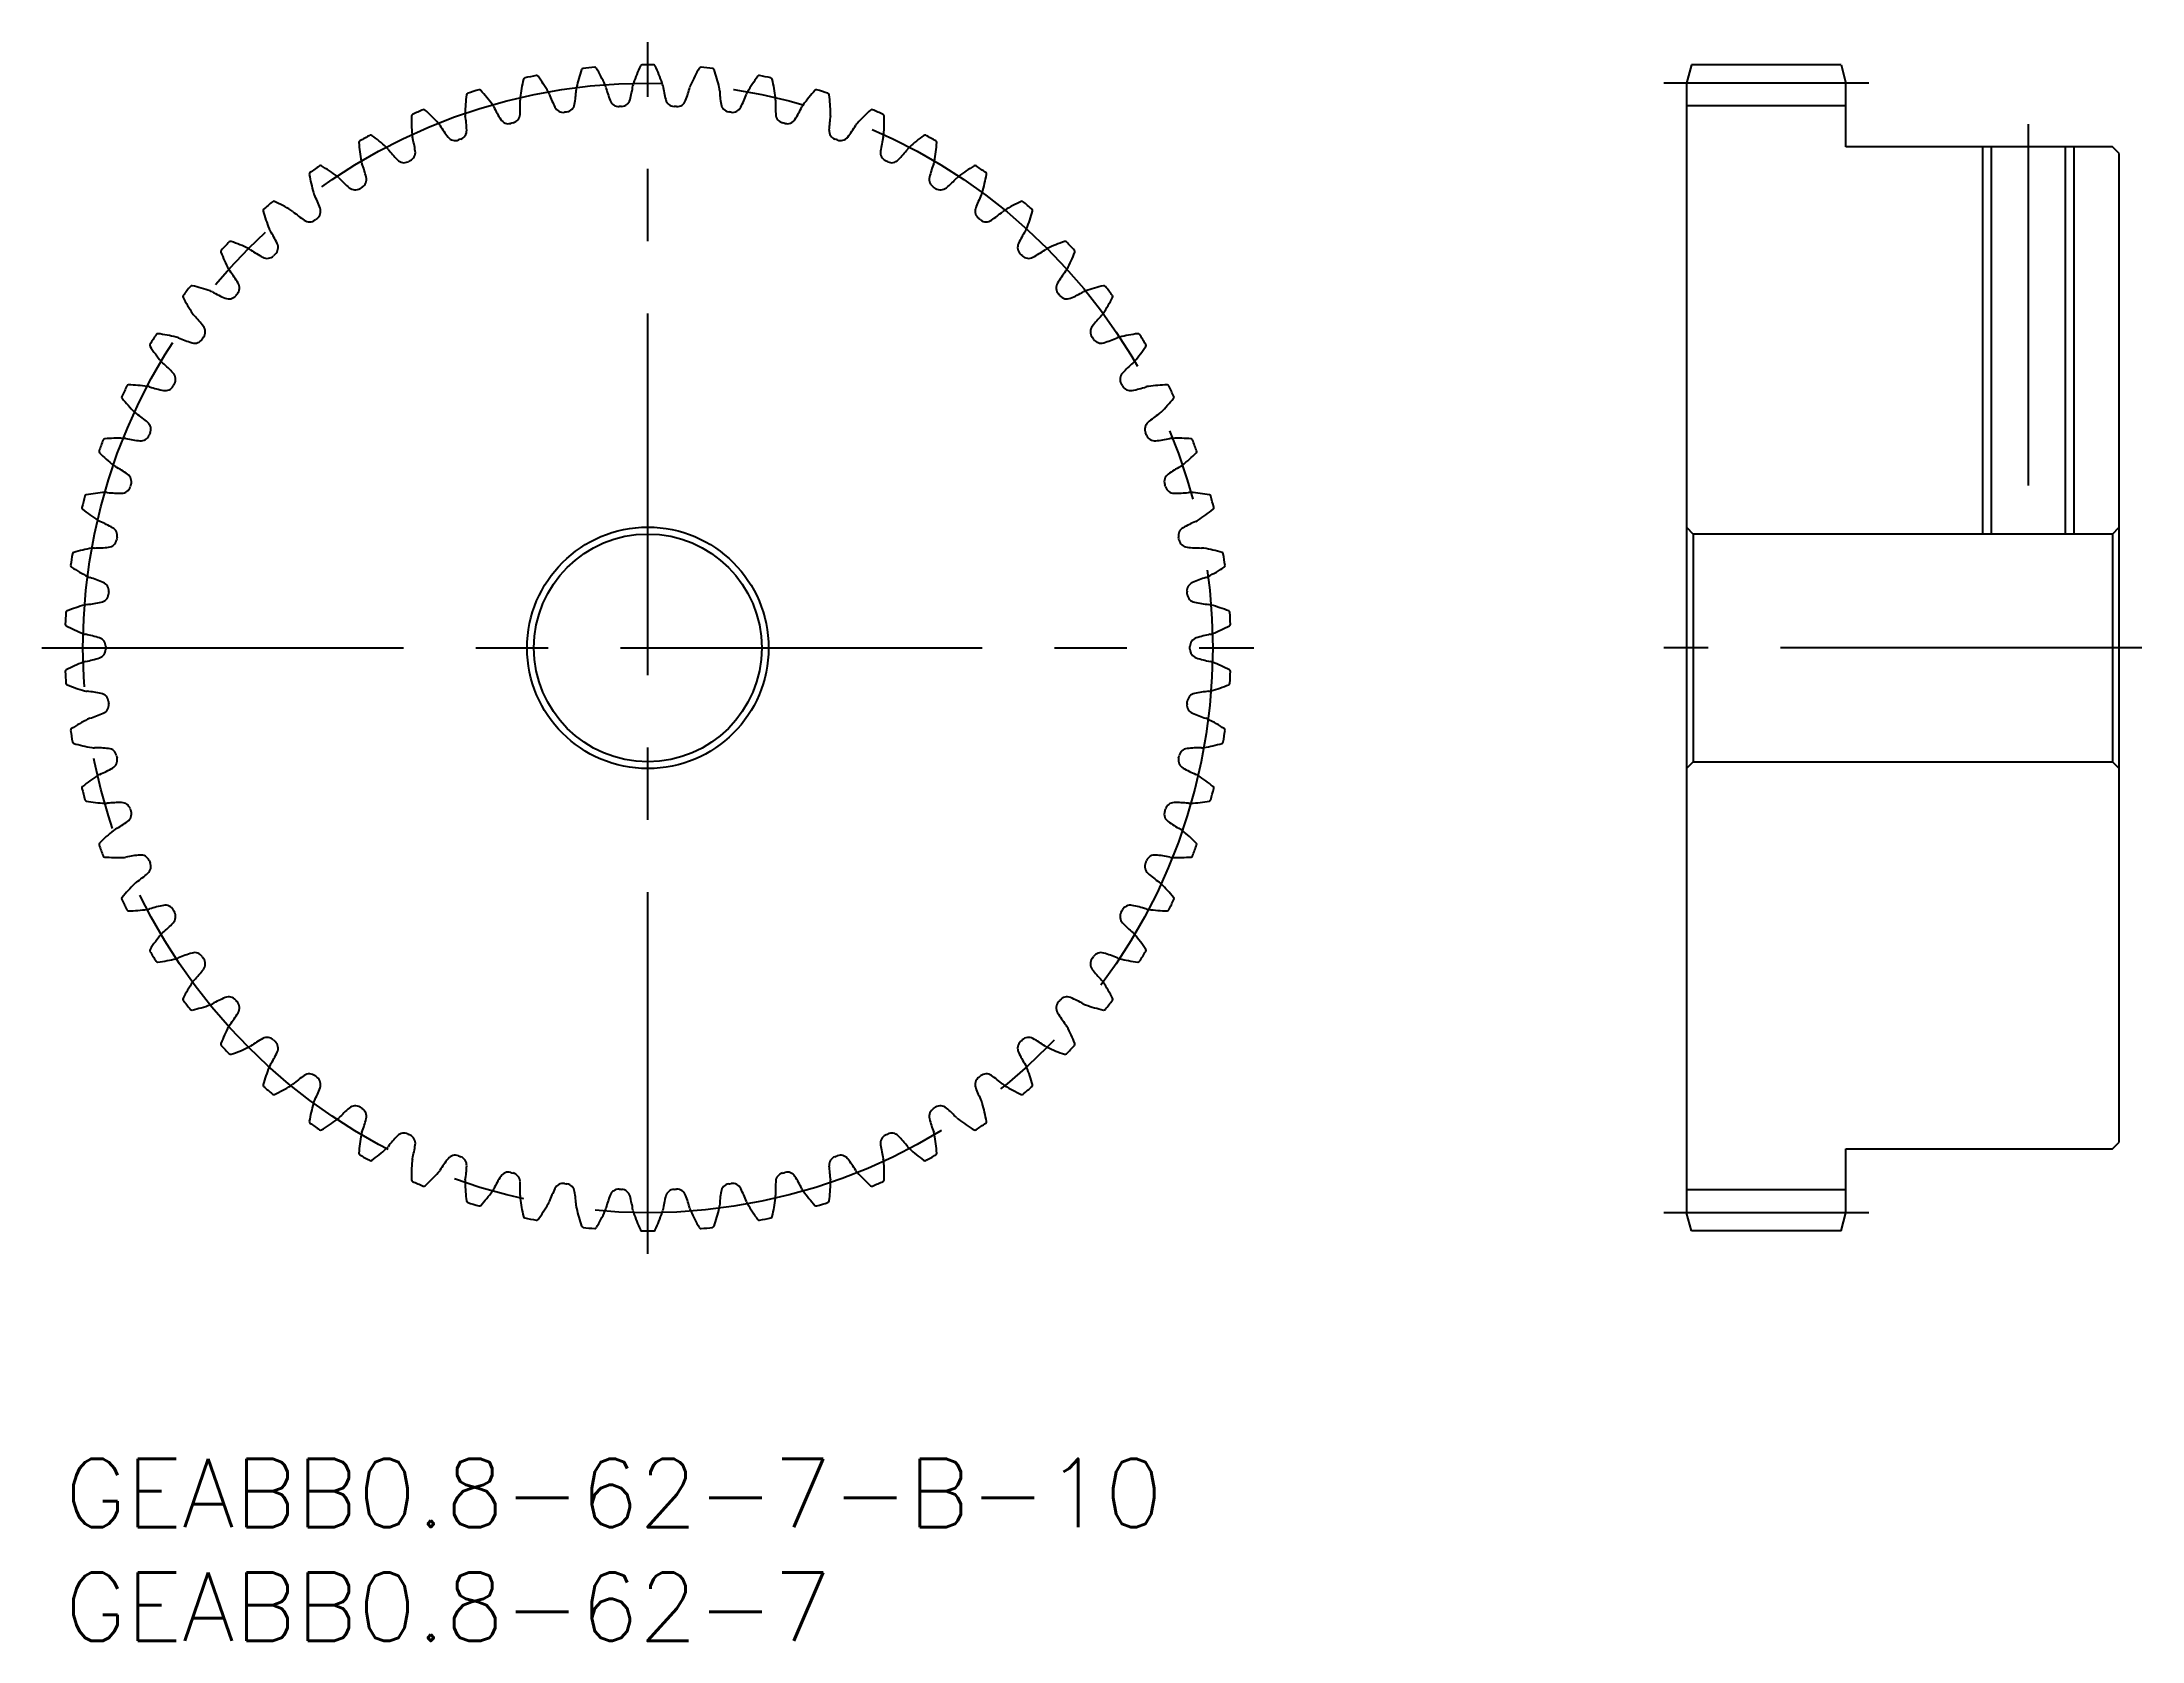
# Model space of a CAD drawing. Extents: x -1 to 91.2, y -8 to 62.2.
import ezdxf

# ---------------------------------------------------------------- set-up
doc = ezdxf.new("R2010")
doc.units = 0
doc.header["$LTSCALE"] = 0.5
doc.linetypes.add('CENTER', pattern=[50.8, 31.75, -6.35, 6.35, -6.35])
for name, color, linetype in [('MSM_CENTER', 1, 'CENTER'), ('MSM_CONTINUOUS', 7, 'CONTINUOUS'), ('MSM_NARROW', 5, 'CONTINUOUS'), ('MSM_PART_NUMBER', 7, 'CONTINUOUS')]:
    doc.layers.add(name, color=color, linetype=linetype)
doc.styles.get("Standard").update_dxf_attribs({"font": 'txt.shx', "height": 3, "bigfont": 'bigfont.shx'})

# ---------------------------------------------------------------- blocks, each defined once
blk = doc.blocks.new('*U2')
at = {"layer": 'MSM_PART_NUMBER'}
blk.add_text('GEABB0.8-62-7-B-10', height=3, dxfattribs=at).set_placement((0, -3))
blk = doc.blocks.new('*U3')
at = {"layer": 'MSM_PART_NUMBER'}
blk.add_text('GEABB0.8-62-7', height=3, dxfattribs=at).set_placement((0, -8))

msp = doc.modelspace()

# ---------------------------------------------------------------- linework, layer by layer
at = {"layer": 'MSM_CENTER'}
for p, q in [((25.6, 9), (25.6, 62.2)), ((79.2, 60.4), (70.2, 60.4)), ((86.2, 58.6), (86.2, 39.6)), ((-1, 35.6), (52.2, 35.6)), ((91.2, 35.6), (70.2, 35.6)), ((79.2, 10.8), (70.2, 10.8))]:
    msp.add_line(p, q, dxfattribs=at)
msp.add_circle((25.6, 35.6), 24.8, dxfattribs=at)
at = {"layer": 'MSM_CONTINUOUS'}
for p, q in [((71.414, 61.2), (71.2, 60.4)), ((77.986, 61.2), (71.414, 61.2)), ((77.986, 61.2), (78.2, 60.4)), ((71.2, 60.4), (71.2, 10.8)), ((78.2, 57.6), (78.2, 60.4)), ((78.2, 59.4), (71.2, 59.4)), ((89.9, 57.6), (78.2, 57.6)), ((84.579, 57.6), (84.579, 40.6)), ((87.821, 57.6), (87.821, 40.6)), ((90.2, 57.3), (89.9, 57.6)), ((90.2, 13.9), (90.2, 57.3)), ((71.2, 40.9), (71.5, 40.6)), ((71.5, 40.6), (71.5, 30.6)), ((89.9, 40.6), (71.5, 40.6)), ((89.9, 40.6), (90.2, 40.9)), ((89.9, 40.6), (89.9, 30.6)), ((71.5, 30.6), (71.2, 30.3)), ((71.5, 30.6), (89.9, 30.6)), ((90.2, 30.3), (89.9, 30.6)), ((89.9, 13.6), (90.2, 13.9)), ((78.2, 10.8), (78.2, 13.6)), ((78.2, 13.6), (89.9, 13.6)), ((78.2, 11.8), (71.2, 11.8)), ((71.414, 10), (71.2, 10.8)), ((77.986, 10), (78.2, 10.8)), ((77.986, 10), (71.414, 10))]:
    msp.add_line(p, q, dxfattribs=at)
for radius in [5.3, 5]:
    msp.add_circle((25.6, 35.6), radius, dxfattribs=at)
for centre, radius, start, end in [((30.026, 58.492), 7.75, 161.21362, 167.25806), ((22.765, 60.962), 0.08, 96.37911, 161.2136), ((25.6, 35.6), 25.6, 95.23379, 96.37911), ((23.272, 61.014), 0.08, 30.39928, 95.23377), ((16.657, 57.132), 7.75, 24.35484, 30.39928), ((32.319, 57.927), 7.75, 155.40717, 161.45161), ((25.345, 61.119), 0.08, 90.57266, 155.40716), ((25.6, 35.6), 25.6, 89.42734, 90.57266), ((25.855, 61.119), 0.08, 24.59292, 89.42736), ((18.881, 57.927), 7.75, 18.54839, 24.59283), ((34.543, 57.132), 7.75, 149.60072, 155.64516), ((27.928, 61.014), 0.08, 84.76621, 149.60066), ((25.6, 35.6), 25.6, 83.62089, 84.76621), ((28.435, 60.962), 0.08, 18.78638, 83.62089), ((21.174, 58.492), 7.75, 12.74193, 18.78638), ((17.717, 59.872), 0.08, 107.99201, 172.82651), ((25.6, 35.6), 25.6, 106.8467, 107.99201), ((18.204, 60.025), 0.08, 42.01219, 106.84671), ((12.505, 54.891), 7.75, 35.96774, 42.01219), ((27.687, 58.822), 7.75, 167.02007, 173.06452), ((20.213, 60.545), 0.08, 102.18556, 167.02006), ((25.6, 35.6), 25.6, 101.04024, 102.18556), ((20.713, 60.648), 0.08, 36.20574, 101.04026), ((14.524, 56.117), 7.75, 30.16129, 36.20574), ((20.652, 59.678), 0.663, 20.54211, 30.16143), ((16.261, 60.429), 6.2, 351.07665, 356.87737), ((23.113, 60.055), 0.663, 167.25793, 176.87724), ((23.113, 60.055), 0.663, 14.73566, 24.35497), ((29.75, 61.801), 6.2, 194.73553, 200.53626), ((18.82, 61.246), 6.2, 345.27019, 351.07092), ((25.6, 60.181), 0.663, 161.45148, 171.07079), ((25.6, 60.181), 0.663, 8.92921, 18.54852), ((32.38, 61.246), 6.2, 188.92908, 194.72981), ((21.45, 61.801), 6.2, 339.46374, 345.26447), ((28.087, 60.055), 0.663, 155.64503, 165.26434), ((28.087, 60.055), 0.663, 3.12276, 12.74206), ((34.939, 60.429), 6.2, 183.12263, 188.92336), ((30.548, 59.678), 0.663, 149.83857, 159.45789), ((36.676, 56.117), 7.75, 143.79426, 149.83871), ((30.487, 60.648), 0.08, 78.95976, 143.79421), ((25.6, 35.6), 25.6, 77.81444, 78.95976), ((30.987, 60.545), 0.08, 12.97993, 77.81444), ((23.513, 58.822), 7.75, 6.93548, 12.97993), ((38.695, 54.891), 7.75, 137.98781, 144.03226), ((32.996, 60.025), 0.08, 73.1533, 137.98776), ((25.6, 35.6), 25.6, 72.00799, 73.1533), ((33.483, 59.872), 0.08, 7.17348, 72.00799), ((15.302, 58.95), 0.08, 113.79847, 178.63296), ((25.6, 35.6), 25.6, 112.65315, 113.79847), ((15.771, 59.151), 0.08, 47.81864, 112.65317), ((10.621, 53.468), 7.75, 41.77419, 47.81864), ((25.327, 58.914), 7.75, 172.82652, 178.87097), ((18.241, 59.054), 0.663, 178.87083, 188.49014), ((18.241, 59.054), 0.663, 26.34857, 35.96788), ((24.391, 62.1), 6.2, 206.34844, 212.14916), ((19.588, 59.041), 0.4, 284.38433, 356.8831), ((13.797, 59.357), 6.2, 356.8831, 2.68382), ((20.652, 59.678), 0.663, 173.06438, 182.68369), ((27.078, 62.086), 6.2, 200.54198, 206.34271), ((21.88, 59.512), 0.4, 206.34271, 278.84145), ((25.6, 35.6), 23.8, 98.5779, 98.84145), ((21.99, 59.529), 0.4, 278.57792, 351.07665), ((24.319, 59.766), 0.4, 200.53626, 273.03493), ((25.6, 35.6), 23.8, 92.77145, 93.035), ((24.43, 59.772), 0.4, 272.77143, 345.2702), ((26.77, 59.772), 0.4, 194.7298, 267.22862), ((25.6, 35.6), 23.8, 86.965, 87.22855), ((26.881, 59.766), 0.4, 266.96498, 339.46374), ((29.21, 59.529), 0.4, 188.92336, 261.4221), ((25.6, 35.6), 23.8, 81.15855, 81.4221), ((29.32, 59.512), 0.4, 261.15853, 333.65729), ((24.122, 62.086), 6.2, 333.65729, 339.45802), ((37.403, 59.357), 6.2, 177.31618, 183.1169), ((30.548, 59.678), 0.663, 357.31631, 6.93561), ((31.612, 59.041), 0.4, 183.11691, 255.61565), ((26.809, 62.1), 6.2, 327.85084, 333.65156), ((32.959, 59.054), 0.663, 144.03212, 153.65143), ((25.873, 58.914), 7.75, 1.12903, 7.17348), ((32.959, 59.054), 0.663, 351.50986, 1.12916), ((40.579, 53.468), 7.75, 132.18136, 138.22581), ((35.429, 59.151), 0.08, 67.34685, 132.18131), ((25.6, 35.6), 25.6, 66.20153, 67.34685), ((35.898, 58.95), 0.08, 1.36703, 66.20153), ((25.6, 35.6), 25.6, 118.4596, 119.60492), ((13.439, 58.036), 0.08, 53.62509, 118.45962), ((8.89, 51.86), 7.75, 47.58065, 53.62509), ((22.97, 58.767), 7.75, 178.63297, 184.67742), ((15.906, 58.189), 0.663, 184.67728, 194.2966), ((15.906, 58.189), 0.663, 32.15502, 41.77433), ((21.716, 61.842), 6.2, 212.15489, 217.95561), ((17.247, 58.313), 0.4, 290.19078, 2.68955), ((11.454, 58.041), 6.2, 2.68955, 8.49027), ((19.48, 59.013), 0.4, 212.14916, 284.64784), ((25.6, 35.6), 23.8, 104.38435, 104.64791), ((25.6, 35.6), 23.8, 75.3521, 75.61565), ((31.72, 59.013), 0.4, 255.35208, 327.85084), ((39.746, 58.041), 6.2, 171.50973, 177.31045), ((33.953, 58.313), 0.4, 177.31046, 249.80919), ((29.484, 61.842), 6.2, 322.04439, 327.84511), ((35.294, 58.189), 0.663, 138.22567, 147.84498), ((35.294, 58.189), 0.663, 345.7034, 355.32271), ((28.23, 58.767), 7.75, 355.32258, 1.36703), ((42.31, 51.86), 7.75, 126.37491, 132.41935), ((37.761, 58.036), 0.08, 61.5404, 126.37486), ((25.6, 35.6), 25.6, 60.39508, 61.5404), ((12.993, 57.788), 0.08, 119.60492, 184.43941), ((20.64, 58.382), 7.75, 184.43943, 190.48387), ((13.671, 57.093), 0.663, 37.96147, 47.58078), ((19.081, 61.314), 6.2, 217.96134, 223.76206), ((14.992, 57.351), 0.4, 295.99723, 8.496), ((9.256, 56.494), 6.2, 8.496, 14.29673), ((17.143, 58.274), 0.4, 217.95561, 290.45436), ((25.6, 35.6), 23.8, 110.19081, 110.45436), ((25.6, 35.6), 23.8, 69.54564, 69.80919), ((34.057, 58.274), 0.4, 249.54563, 322.04439), ((36.208, 57.351), 0.4, 171.50401, 244.00267), ((41.944, 56.494), 6.2, 165.70327, 171.504), ((32.119, 61.314), 6.2, 316.23794, 322.03866), ((37.529, 57.093), 0.663, 132.41922, 142.03853), ((30.56, 58.382), 7.75, 349.51613, 355.56057), ((38.207, 57.788), 0.08, 355.56057, 60.39508), ((10.813, 56.399), 0.08, 125.41137, 190.24587), ((18.36, 57.763), 7.75, 190.24588, 196.29032), ((25.6, 35.6), 25.6, 124.26605, 125.41137), ((11.231, 56.691), 0.08, 59.43154, 124.26607), ((7.331, 50.087), 7.75, 53.3871, 59.43154), ((11.558, 55.775), 0.663, 43.76792, 53.38724), ((13.671, 57.093), 0.663, 190.48374, 200.10305), ((7.226, 54.734), 6.2, 14.30245, 20.10318), ((12.846, 56.167), 0.4, 301.80369, 14.30245), ((14.893, 57.302), 0.4, 223.76206, 296.26088), ((25.6, 35.6), 23.8, 115.99726, 116.26081), ((25.6, 35.6), 23.8, 63.73919, 64.00274), ((36.307, 57.302), 0.4, 243.73918, 316.23794), ((38.354, 56.167), 0.4, 165.69756, 238.19622), ((43.974, 54.734), 6.2, 159.89682, 165.69755), ((37.529, 57.093), 0.663, 339.89695, 349.51625), ((39.642, 55.775), 0.663, 126.61277, 136.23208), ((43.869, 50.087), 7.75, 120.56846, 126.6129), ((39.969, 56.691), 0.08, 55.73395, 120.56841), ((25.6, 35.6), 25.6, 54.58863, 55.73395), ((32.84, 57.763), 7.75, 343.70968, 349.75412), ((40.387, 56.399), 0.08, 349.75412, 54.58863), ((11.558, 55.775), 0.663, 196.29019, 205.9095), ((5.385, 52.777), 6.2, 20.1089, 25.90963), ((16.513, 60.523), 6.2, 223.76779, 229.56852), ((12.752, 56.108), 0.4, 229.56851, 302.06733), ((25.6, 35.6), 23.8, 121.80371, 122.06726), ((25.6, 35.6), 23.8, 57.93274, 58.19629), ((38.448, 56.108), 0.4, 237.93273, 310.43149), ((34.687, 60.523), 6.2, 310.43148, 316.23221), ((45.815, 52.777), 6.2, 154.09037, 159.8911), ((39.642, 55.775), 0.663, 334.0905, 343.7098), ((8.784, 54.796), 0.08, 131.21782, 196.05231), ((16.155, 56.917), 7.75, 196.05233, 202.09677), ((25.6, 35.6), 25.6, 130.0725, 131.21782), ((9.171, 55.129), 0.08, 65.23799, 130.07252), ((5.959, 48.164), 7.75, 59.19355, 65.23799), ((9.588, 54.251), 0.663, 49.57437, 59.19369), ((14.039, 59.475), 6.2, 229.57424, 235.37497), ((25.6, 35.6), 23.8, 127.61016, 127.87371), ((10.831, 54.771), 0.4, 307.61018, 20.10891), ((40.369, 54.771), 0.4, 159.89111, 232.38977), ((25.6, 35.6), 23.8, 52.12629, 52.38984), ((37.161, 59.475), 6.2, 304.62503, 310.42576), ((41.612, 54.251), 0.663, 120.80632, 130.42563), ((45.241, 48.164), 7.75, 114.76201, 120.80645), ((42.029, 55.129), 0.08, 49.9275, 114.76196), ((25.6, 35.6), 25.6, 48.78218, 49.9275), ((35.045, 56.917), 7.75, 337.90323, 343.94767), ((42.416, 54.796), 0.08, 343.94767, 48.78218), ((9.588, 54.251), 0.663, 202.09664, 211.71595), ((3.751, 50.643), 6.2, 25.91535, 31.71608), ((10.743, 54.703), 0.4, 235.37497, 307.87378), ((40.457, 54.703), 0.4, 232.12627, 304.62503), ((47.449, 50.643), 6.2, 148.28392, 154.08465), ((41.612, 54.251), 0.663, 328.28405, 337.90337), ((6.928, 52.997), 0.08, 137.02427, 201.85876), ((14.047, 55.852), 7.75, 201.85878, 207.90323), ((25.6, 35.6), 25.6, 135.87895, 137.02427), ((7.28, 53.366), 0.08, 71.04445, 135.87897), ((4.788, 46.112), 7.75, 65, 71.04445), ((7.784, 52.536), 0.663, 55.38082, 65.00014), ((11.683, 58.183), 6.2, 235.38069, 241.18142), ((8.887, 53.102), 0.4, 241.18142, 313.68023), ((25.6, 35.6), 23.8, 133.41661, 133.68016), ((8.967, 53.178), 0.4, 313.41659, 25.91536), ((42.233, 53.178), 0.4, 154.08465, 226.58332), ((25.6, 35.6), 23.8, 46.31984, 46.58339), ((42.313, 53.102), 0.4, 226.31982, 298.81858), ((39.517, 58.183), 6.2, 298.81858, 304.61931), ((43.416, 52.536), 0.663, 114.99987, 124.61918), ((46.412, 46.112), 7.75, 108.95555, 115), ((43.92, 53.366), 0.08, 44.12105, 108.95551), ((25.6, 35.6), 25.6, 42.97573, 44.12105), ((37.153, 55.852), 7.75, 332.09678, 338.14122), ((44.272, 52.997), 0.08, 338.14122, 42.97573), ((7.784, 52.536), 0.663, 207.90309, 217.5224), ((2.341, 48.356), 6.2, 31.72181, 37.52253), ((48.859, 48.356), 6.2, 142.47747, 148.27819), ((43.416, 52.536), 0.663, 322.4776, 332.09692), ((5.264, 51.018), 0.08, 142.83072, 207.66521), ((12.057, 54.58), 7.75, 207.66523, 213.70968), ((25.6, 35.6), 25.6, 141.68541, 142.83072), ((5.577, 51.422), 0.08, 76.8509, 141.68543), ((3.832, 43.953), 7.75, 70.80645, 76.8509), ((6.162, 50.646), 0.663, 61.18728, 70.80659), ((9.469, 56.659), 6.2, 241.18715, 246.98787), ((7.202, 51.321), 0.4, 246.98787, 319.48668), ((25.6, 35.6), 23.8, 139.22306, 139.48661), ((7.274, 51.405), 0.4, 319.22304, 31.72181), ((43.926, 51.405), 0.4, 148.2782, 220.77687), ((25.6, 35.6), 23.8, 40.51339, 40.77694), ((43.998, 51.321), 0.4, 220.51337, 293.01213), ((41.731, 56.659), 6.2, 293.01213, 298.81285), ((45.038, 50.646), 0.663, 109.19341, 118.81272), ((47.368, 43.953), 7.75, 103.1491, 109.19355), ((39.143, 54.58), 7.75, 326.29032, 332.33477), ((45.623, 51.422), 0.08, 38.31459, 103.14905), ((25.6, 35.6), 25.6, 37.16928, 38.31459), ((45.936, 51.018), 0.08, 332.33477, 37.16928), ((6.162, 50.646), 0.663, 213.70954, 223.32885), ((1.17, 45.937), 6.2, 37.52826, 43.32898), ((50.03, 45.937), 6.2, 136.67102, 142.47174), ((45.038, 50.646), 0.663, 316.67115, 326.29045), ((3.809, 48.882), 0.08, 148.63718, 213.47167), ((25.6, 35.6), 25.6, 147.49186, 148.63718), ((4.079, 49.315), 0.08, 82.65735, 147.49188), ((3.098, 41.708), 7.75, 76.6129, 82.65735), ((4.739, 48.603), 0.663, 66.99373, 76.61305), ((7.421, 54.919), 6.2, 246.9936, 252.79432), ((5.706, 49.379), 0.4, 252.79432, 325.29313), ((25.6, 35.6), 23.8, 145.02952, 145.29306), ((5.769, 49.47), 0.4, 325.02949, 37.52826), ((45.431, 49.47), 0.4, 142.47175, 214.97042), ((25.6, 35.6), 23.8, 34.70693, 34.97049), ((45.494, 49.379), 0.4, 214.70692, 287.20568), ((43.779, 54.919), 6.2, 287.20568, 293.0064), ((46.461, 48.603), 0.663, 103.38696, 113.00627), ((48.102, 41.708), 7.75, 97.34265, 103.3871), ((47.121, 49.315), 0.08, 32.50814, 97.3427), ((25.6, 35.6), 25.6, 31.36282, 32.50814), ((47.391, 48.882), 0.08, 326.52832, 31.36284), ((10.207, 53.112), 7.75, 213.47168, 219.51613), ((4.739, 48.603), 0.663, 219.51599, 229.1353), ((0.249, 43.413), 6.2, 43.33471, 49.13544), ((50.951, 43.413), 6.2, 130.86456, 136.66529), ((46.461, 48.603), 0.663, 310.8647, 320.48399), ((40.993, 53.112), 7.75, 320.48387, 326.52832), ((25.6, 35.6), 25.6, 153.29831, 154.44363), ((2.802, 47.067), 0.08, 88.4638, 153.29833), ((2.596, 39.4), 7.75, 82.41936, 88.4638), ((3.531, 46.425), 0.663, 72.80018, 82.4195), ((5.56, 52.981), 6.2, 252.80005, 258.60077), ((4.414, 47.296), 0.4, 258.60078, 331.09959), ((4.468, 47.393), 0.4, 330.83594, 43.33473), ((25.6, 35.6), 23.8, 150.83597, 151.09952), ((46.732, 47.393), 0.4, 136.66529, 209.16397), ((25.6, 35.6), 23.8, 28.90048, 29.16403), ((46.786, 47.296), 0.4, 208.90047, 281.39923), ((45.64, 52.981), 6.2, 281.39923, 287.19995), ((47.669, 46.425), 0.663, 97.58051, 107.19982), ((48.604, 39.4), 7.75, 91.5362, 97.58065), ((48.398, 47.067), 0.08, 26.70169, 91.53615), ((25.6, 35.6), 25.6, 25.55637, 26.70169), ((2.577, 46.609), 0.08, 154.44363, 219.27812), ((8.514, 51.465), 7.75, 219.27814, 225.32258), ((42.686, 51.465), 7.75, 314.67742, 320.72186), ((48.623, 46.609), 0.08, 320.72186, 25.5564), ((3.531, 46.425), 0.663, 225.32245, 234.94176), ((-0.411, 40.808), 6.2, 49.14116, 54.94189), ((3.383, 45.195), 0.4, 336.64239, 49.14116), ((47.817, 45.195), 0.4, 130.85884, 203.35751), ((51.611, 40.808), 6.2, 125.05811, 130.85884), ((47.669, 46.425), 0.663, 305.05824, 314.67754), ((25.6, 35.6), 25.6, 159.10476, 160.25008), ((1.758, 44.702), 0.08, 94.27025, 159.10479), ((2.329, 37.053), 7.75, 88.22581, 94.27025), ((2.549, 44.137), 0.663, 78.60663, 88.22595), ((3.905, 50.865), 6.2, 258.6065, 264.40723), ((3.339, 45.092), 0.4, 264.40723, 336.90604), ((25.6, 35.6), 23.8, 156.64242, 156.90597), ((25.6, 35.6), 23.8, 23.09403, 23.35758), ((47.861, 45.092), 0.4, 203.09402, 275.59278), ((47.295, 50.865), 6.2, 275.59277, 281.3935), ((48.651, 44.137), 0.663, 91.77406, 101.39337), ((48.871, 37.053), 7.75, 85.72975, 91.77419), ((49.442, 44.702), 0.08, 20.89524, 85.7298), ((25.6, 35.6), 25.6, 19.74992, 20.89524), ((1.581, 44.224), 0.08, 160.25008, 225.08459), ((6.997, 49.655), 7.75, 225.08459, 231.12903), ((2.549, 44.137), 0.663, 231.1289, 240.74821), ((-0.805, 38.15), 6.2, 54.94761, 60.74834), ((52.005, 38.15), 6.2, 119.25166, 125.05239), ((48.651, 44.137), 0.663, 299.25179, 308.87109), ((44.203, 49.655), 7.75, 308.87097, 314.91541), ((49.619, 44.224), 0.08, 314.91541, 19.74994), ((2.302, 34.692), 7.75, 94.03226, 100.0767), ((1.803, 41.761), 0.663, 84.41308, 94.0324), ((2.472, 48.591), 6.2, 264.41295, 270.21368), ((2.493, 42.791), 0.4, 270.21368, 342.71249), ((2.527, 42.898), 0.4, 342.44885, 54.94763), ((25.6, 35.6), 23.8, 162.44887, 162.71242), ((48.673, 42.898), 0.4, 125.05238, 197.55106), ((25.6, 35.6), 23.8, 17.28758, 17.55113), ((48.707, 42.791), 0.4, 197.28756, 269.78632), ((48.728, 48.591), 6.2, 269.78632, 275.58705), ((49.397, 41.761), 0.663, 85.96761, 95.58692), ((48.898, 34.692), 7.75, 79.9233, 85.96774), ((0.832, 41.749), 0.08, 166.05653, 230.89105), ((25.6, 35.6), 25.6, 164.91121, 166.05653), ((5.67, 47.701), 7.75, 230.89104, 236.93548), ((0.96, 42.243), 0.08, 100.0767, 164.91124), ((45.53, 47.701), 7.75, 303.06452, 309.10896), ((50.24, 42.243), 0.08, 15.08879, 79.92334), ((25.6, 35.6), 25.6, 13.94347, 15.08879), ((50.368, 41.749), 0.08, 309.10896, 13.94349), ((1.803, 41.761), 0.663, 236.93535, 246.55466), ((-0.927, 35.465), 6.2, 60.75407, 66.55479), ((1.907, 40.526), 0.4, 348.2553, 60.75408), ((49.293, 40.526), 0.4, 119.24593, 191.74461), ((52.127, 35.465), 6.2, 113.44521, 119.24594), ((49.397, 41.761), 0.663, 293.44534, 303.06464), ((25.6, 35.6), 25.6, 170.71766, 171.86298), ((0.414, 39.716), 0.08, 105.88315, 170.71769), ((2.513, 32.339), 7.75, 99.83871, 105.88315), ((1.302, 39.322), 0.663, 90.21953, 99.83884), ((1.276, 46.185), 6.2, 270.2194, 276.02013), ((1.884, 40.417), 0.4, 276.02013, 348.51887), ((25.6, 35.6), 23.8, 168.25532, 168.51887), ((25.6, 35.6), 23.8, 11.48113, 11.74468), ((49.316, 40.417), 0.4, 191.48115, 263.97987), ((49.924, 46.185), 6.2, 263.97987, 269.7806), ((49.898, 39.322), 0.663, 80.16116, 89.78047), ((48.687, 32.339), 7.75, 74.11685, 80.16129), ((50.786, 39.716), 0.08, 9.28234, 74.11689), ((25.6, 35.6), 25.6, 8.13702, 9.28234), ((0.337, 39.212), 0.08, 171.86298, 236.69751), ((4.548, 45.623), 7.75, 236.69749, 242.74194), ((1.302, 39.322), 0.663, 242.7418, 252.36111), ((49.898, 39.322), 0.663, 287.63889, 297.25819), ((46.652, 45.623), 7.75, 297.25806, 303.30251), ((50.863, 39.212), 0.08, 303.30251, 8.13704), ((-0.777, 32.782), 6.2, 66.56052, 72.36124), ((1.519, 37.993), 0.4, 281.82659, 354.32532), ((1.53, 38.104), 0.4, 354.06175, 66.56052), ((25.6, 35.6), 23.8, 174.06177, 174.32532), ((49.67, 38.104), 0.4, 113.43949, 185.93816), ((25.6, 35.6), 23.8, 5.67468, 5.93823), ((49.681, 37.993), 0.4, 185.67466, 258.17342), ((51.977, 32.782), 6.2, 107.63876, 113.43948), ((25.6, 35.6), 25.6, 176.52412, 177.66943), ((0.127, 37.147), 0.08, 111.68961, 176.52414), ((2.962, 30.02), 7.75, 105.64516, 111.68961), ((1.05, 36.845), 0.663, 96.02599, 105.64529), ((0.33, 43.67), 6.2, 276.02586, 281.82658), ((50.87, 43.67), 6.2, 258.17342, 263.97414), ((50.15, 36.845), 0.663, 74.3547, 83.97401), ((48.238, 30.02), 7.75, 68.31039, 74.35484), ((51.073, 37.147), 0.08, 3.47588, 68.31044), ((25.6, 35.6), 25.6, 2.33057, 3.47588), ((0.101, 36.638), 0.08, 177.66943, 242.50396), ((3.642, 43.441), 7.75, 242.50394, 248.54839), ((1.05, 36.845), 0.663, 248.54825, 258.16756), ((-0.357, 30.128), 6.2, 72.36697, 78.16769), ((1.4, 35.656), 0.4, 359.8682, 72.36697), ((49.8, 35.656), 0.4, 107.63303, 180.13171), ((51.557, 30.128), 6.2, 101.83231, 107.63303), ((50.15, 36.845), 0.663, 281.83244, 291.45174), ((47.558, 43.441), 7.75, 291.45161, 297.49606), ((51.099, 36.638), 0.08, 297.49606, 2.33058), ((-0.357, 41.072), 6.2, 281.83231, 287.63303), ((1.4, 35.544), 0.4, 287.63304, 0.13184), ((25.6, 35.6), 23.8, 179.86822, 180.13177), ((25.6, 35.6), 23.8, 359.86822, 0.13178), ((49.8, 35.544), 0.4, 179.86824, 252.36697), ((51.557, 41.072), 6.2, 252.36697, 258.16769), ((0.101, 34.562), 0.08, 117.49606, 182.33059), ((25.6, 35.6), 25.6, 182.33057, 183.47588), ((3.642, 27.759), 7.75, 111.45161, 117.49606), ((1.05, 34.355), 0.663, 101.83244, 111.45174), ((50.15, 34.355), 0.663, 68.54825, 78.16756), ((47.558, 27.759), 7.75, 62.50394, 68.54839), ((51.099, 34.562), 0.08, 357.66943, 62.50399), ((25.6, 35.6), 25.6, 356.52412, 357.66943), ((0.127, 34.053), 0.08, 183.47588, 248.31042), ((2.962, 41.18), 7.75, 248.31039, 254.35484), ((1.05, 34.355), 0.663, 254.3547, 263.97401), ((0.33, 27.53), 6.2, 78.17342, 83.97414), ((1.519, 33.207), 0.4, 5.67465, 78.17344), ((25.6, 35.6), 23.8, 185.67468, 185.93823), ((25.6, 35.6), 23.8, 354.06177, 354.32533), ((49.681, 33.207), 0.4, 101.82658, 174.32526), ((50.87, 27.53), 6.2, 96.02586, 101.82658), ((50.15, 34.355), 0.663, 276.02599, 285.64529), ((48.238, 41.18), 7.75, 285.64516, 291.68961), ((51.073, 34.053), 0.08, 291.68961, 356.52413), ((4.548, 25.577), 7.75, 117.25806, 123.30251), ((1.302, 31.878), 0.663, 107.63889, 117.25819), ((-0.777, 38.418), 6.2, 287.63876, 293.43948), ((1.53, 33.096), 0.4, 293.43949, 5.9383), ((49.67, 33.096), 0.4, 174.06179, 246.56052), ((51.977, 38.418), 6.2, 246.56052, 252.36124), ((49.898, 31.878), 0.663, 62.7418, 72.36111), ((46.652, 25.577), 7.75, 56.69749, 62.74194), ((0.337, 31.988), 0.08, 123.30251, 188.13704), ((25.6, 35.6), 25.6, 188.13702, 189.28234), ((0.414, 31.484), 0.08, 189.28234, 254.11687), ((2.513, 38.861), 7.75, 254.11685, 260.16129), ((48.687, 38.861), 7.75, 279.83871, 285.88315), ((50.786, 31.484), 0.08, 285.88315, 350.71766), ((25.6, 35.6), 25.6, 350.71766, 351.86298), ((50.863, 31.988), 0.08, 351.86298, 56.69754), ((1.302, 31.878), 0.663, 260.16116, 269.78047), ((1.276, 25.015), 6.2, 83.97987, 89.7806), ((1.884, 30.783), 0.4, 11.48111, 83.97987), ((1.907, 30.674), 0.4, 299.24594, 11.74475), ((25.6, 35.6), 23.8, 191.48113, 191.74468), ((49.293, 30.674), 0.4, 168.25534, 240.75407), ((25.6, 35.6), 23.8, 348.25532, 348.51887), ((49.316, 30.783), 0.4, 96.02013, 168.5188), ((49.924, 25.015), 6.2, 90.2194, 96.02013), ((49.898, 31.878), 0.663, 270.21953, 279.83883), ((0.832, 29.451), 0.08, 129.10896, 193.9435), ((5.67, 23.499), 7.75, 123.06452, 129.10896), ((1.803, 29.439), 0.663, 113.44534, 123.06464), ((-0.927, 35.735), 6.2, 293.44521, 299.24594), ((52.127, 35.735), 6.2, 240.75406, 246.55479), ((49.397, 29.439), 0.663, 56.93535, 66.55466), ((45.53, 23.499), 7.75, 50.89104, 56.93548), ((50.368, 29.451), 0.08, 346.05653, 50.89109), ((25.6, 35.6), 25.6, 193.94347, 195.08879), ((0.96, 28.957), 0.08, 195.08879, 259.92332), ((2.302, 36.508), 7.75, 259.9233, 265.96774), ((1.803, 29.439), 0.663, 265.96761, 275.58692), ((2.472, 22.609), 6.2, 89.78632, 95.58705), ((2.493, 28.409), 0.4, 17.28756, 89.78632), ((48.707, 28.409), 0.4, 90.21368, 162.71235), ((48.728, 22.609), 6.2, 84.41295, 90.21368), ((49.397, 29.439), 0.663, 264.41308, 274.03238), ((48.898, 36.508), 7.75, 274.03226, 280.0767), ((50.24, 28.957), 0.08, 280.0767, 344.91123), ((25.6, 35.6), 25.6, 344.91121, 346.05653), ((-0.805, 33.05), 6.2, 299.25166, 305.05239), ((2.527, 28.302), 0.4, 305.0524, 17.5512), ((25.6, 35.6), 23.8, 197.28758, 197.55113), ((48.673, 28.302), 0.4, 162.44889, 234.94762), ((25.6, 35.6), 23.8, 342.44887, 342.71242), ((52.005, 33.05), 6.2, 234.94761, 240.74834), ((1.581, 26.976), 0.08, 134.91541, 199.74995), ((25.6, 35.6), 25.6, 199.74992, 200.89524), ((6.997, 21.545), 7.75, 128.87097, 134.91541), ((2.549, 27.063), 0.663, 119.25179, 128.87109), ((48.651, 27.063), 0.663, 51.1289, 60.74821), ((44.203, 21.545), 7.75, 45.08459, 51.12903), ((25.6, 35.6), 25.6, 339.10476, 340.25008), ((49.619, 26.976), 0.08, 340.25008, 45.08454), ((1.758, 26.498), 0.08, 200.89524, 265.72977), ((2.329, 34.147), 7.75, 265.72975, 271.77419), ((2.549, 27.063), 0.663, 271.77406, 281.39337), ((3.905, 20.335), 6.2, 95.59277, 101.3935), ((3.339, 26.108), 0.4, 23.09401, 95.59278), ((3.383, 26.005), 0.4, 310.85884, 23.35765), ((25.6, 35.6), 23.8, 203.09403, 203.35758), ((47.817, 26.005), 0.4, 156.64244, 229.14116), ((25.6, 35.6), 23.8, 336.64242, 336.90597), ((47.861, 26.108), 0.4, 84.40722, 156.90597), ((47.295, 20.335), 6.2, 78.6065, 84.40723), ((48.651, 27.063), 0.663, 258.60663, 268.22593), ((48.871, 34.147), 7.75, 268.22581, 274.27025), ((49.442, 26.498), 0.08, 274.27025, 339.10479), ((8.514, 19.735), 7.75, 134.67742, 140.72186), ((3.531, 24.775), 0.663, 125.05824, 134.67754), ((-0.411, 30.392), 6.2, 305.05811, 310.85884), ((51.611, 30.392), 6.2, 229.14116, 234.94189), ((47.669, 24.775), 0.663, 45.32245, 54.94176), ((42.686, 19.735), 7.75, 39.27813, 45.32258), ((2.577, 24.591), 0.08, 140.72186, 205.5564), ((25.6, 35.6), 25.6, 205.55637, 206.70169), ((2.802, 24.133), 0.08, 206.70169, 271.53617), ((2.596, 31.8), 7.75, 271.5362, 277.58065), ((3.531, 24.775), 0.663, 277.58051, 287.19982), ((5.56, 18.219), 6.2, 101.39923, 107.19995), ((4.414, 23.904), 0.4, 28.90046, 101.39923), ((4.468, 23.807), 0.4, 316.6653, 29.1641), ((25.6, 35.6), 23.8, 208.90048, 209.16403), ((46.732, 23.807), 0.4, 150.83599, 223.33471), ((25.6, 35.6), 23.8, 330.83597, 331.09952), ((46.786, 23.904), 0.4, 78.60077, 151.09959), ((45.64, 18.219), 6.2, 72.80005, 78.60077), ((47.669, 24.775), 0.663, 252.80018, 262.4195), ((48.604, 31.8), 7.75, 262.41936, 268.4638), ((48.398, 24.133), 0.08, 268.4638, 333.29833), ((25.6, 35.6), 25.6, 333.29831, 334.44363), ((48.623, 24.591), 0.08, 334.44363, 39.27809), ((4.739, 22.597), 0.663, 130.8647, 140.484), ((0.249, 27.787), 6.2, 310.86456, 316.66529), ((50.951, 27.787), 6.2, 223.33471, 229.13544), ((46.461, 22.597), 0.663, 39.51599, 49.1353), ((3.809, 22.318), 0.08, 146.52832, 211.36284), ((25.6, 35.6), 25.6, 211.36282, 212.50814), ((10.207, 18.088), 7.75, 140.48387, 146.52832), ((7.421, 16.281), 6.2, 107.20568, 113.0064), ((5.706, 21.821), 0.4, 34.70691, 107.20568), ((45.494, 21.821), 0.4, 72.79432, 145.29313), ((43.779, 16.281), 6.2, 66.9936, 72.79432), ((40.993, 18.088), 7.75, 33.47168, 39.51613), ((25.6, 35.6), 25.6, 327.49186, 328.63718), ((47.391, 22.318), 0.08, 328.63718, 33.47164), ((4.079, 21.885), 0.08, 212.50814, 277.34262), ((3.098, 29.492), 7.75, 277.34265, 283.3871), ((4.739, 22.597), 0.663, 283.38696, 293.00627), ((1.17, 25.263), 6.2, 316.67102, 322.47174), ((25.6, 35.6), 23.8, 214.70693, 214.97048), ((5.769, 21.73), 0.4, 322.47175, 34.97055), ((45.431, 21.73), 0.4, 145.02953, 217.52826), ((25.6, 35.6), 23.8, 325.02951, 325.29306), ((50.03, 25.263), 6.2, 217.52826, 223.32898), ((46.461, 22.597), 0.663, 246.99373, 256.61303), ((48.102, 29.492), 7.75, 256.6129, 262.65735), ((47.121, 21.885), 0.08, 262.65735, 327.49188), ((12.057, 16.62), 7.75, 146.29032, 152.33477), ((6.162, 20.554), 0.663, 136.67115, 146.29045), ((45.038, 20.554), 0.663, 33.70954, 43.32885), ((39.143, 16.62), 7.75, 27.66523, 33.70968), ((5.264, 20.182), 0.08, 152.33477, 217.16929), ((25.6, 35.6), 25.6, 217.16928, 218.31459), ((5.577, 19.778), 0.08, 218.31459, 283.14907), ((3.832, 27.247), 7.75, 283.1491, 289.19355), ((6.162, 20.554), 0.663, 289.19341, 298.81272), ((9.469, 14.541), 6.2, 113.01213, 118.81285), ((7.202, 19.879), 0.4, 40.51337, 113.01213), ((2.341, 22.844), 6.2, 322.47747, 328.27819), ((25.6, 35.6), 23.8, 220.51339, 220.77694), ((7.274, 19.795), 0.4, 328.2782, 40.77694), ((43.926, 19.795), 0.4, 139.22308, 211.72181), ((48.859, 22.844), 6.2, 211.72181, 217.52253), ((25.6, 35.6), 23.8, 319.22306, 319.48661), ((43.998, 19.879), 0.4, 66.98787, 139.48668), ((41.731, 14.541), 6.2, 61.18715, 66.98787), ((45.038, 20.554), 0.663, 241.18728, 250.80658), ((47.368, 27.247), 7.75, 250.80645, 256.8509), ((45.623, 19.778), 0.08, 256.8509, 321.68542), ((25.6, 35.6), 25.6, 321.68541, 322.83072), ((45.936, 20.182), 0.08, 322.83072, 27.66519), ((14.047, 15.348), 7.75, 152.09677, 158.14122), ((7.784, 18.664), 0.663, 142.4776, 152.09692), ((11.683, 13.017), 6.2, 118.81858, 124.61931), ((8.887, 18.098), 0.4, 46.31982, 118.81858), ((42.313, 18.098), 0.4, 61.18142, 133.68009), ((39.517, 13.017), 6.2, 55.38069, 61.18142), ((43.416, 18.664), 0.663, 27.90309, 37.5224), ((37.153, 15.348), 7.75, 21.85878, 27.90323), ((6.928, 18.203), 0.08, 158.14122, 222.97575), ((25.6, 35.6), 25.6, 222.97573, 224.12105), ((7.28, 17.834), 0.08, 224.12105, 288.95552), ((4.788, 25.088), 7.75, 288.95555, 295), ((7.784, 18.664), 0.663, 294.99987, 304.61918), ((3.751, 20.557), 6.2, 328.28392, 334.08465), ((25.6, 35.6), 23.8, 226.31984, 226.58339), ((8.967, 18.022), 0.4, 334.08465, 46.58339), ((42.233, 18.022), 0.4, 133.41663, 205.91536), ((47.449, 20.557), 6.2, 205.91535, 211.71608), ((25.6, 35.6), 23.8, 313.41661, 313.68016), ((43.416, 18.664), 0.663, 235.38082, 245.00012), ((46.412, 25.088), 7.75, 245, 251.04445), ((43.92, 17.834), 0.08, 251.04445, 315.87897), ((25.6, 35.6), 25.6, 315.87895, 317.02427), ((44.272, 18.203), 0.08, 317.02427, 21.85874), ((16.155, 14.283), 7.75, 157.90323, 163.94767), ((9.588, 16.949), 0.663, 148.28405, 157.90337), ((14.039, 11.725), 6.2, 124.62503, 130.42576), ((10.743, 16.497), 0.4, 52.12627, 124.62503), ((25.6, 35.6), 23.8, 232.12629, 232.38984), ((10.831, 16.429), 0.4, 339.89111, 52.38991), ((40.369, 16.429), 0.4, 127.61018, 200.10891), ((25.6, 35.6), 23.8, 307.61016, 307.87371), ((40.457, 16.497), 0.4, 55.37497, 127.87378), ((37.161, 11.725), 6.2, 49.57424, 55.37497), ((41.612, 16.949), 0.663, 22.09664, 31.71595), ((35.045, 14.283), 7.75, 16.05233, 22.09677), ((8.784, 16.404), 0.08, 163.94767, 228.7822), ((25.6, 35.6), 25.6, 228.78218, 229.9275), ((9.171, 16.071), 0.08, 229.9275, 294.76197), ((5.959, 23.036), 7.75, 294.76201, 300.80645), ((9.588, 16.949), 0.663, 300.80632, 310.42563), ((11.558, 15.425), 0.663, 154.0905, 163.7098), ((5.385, 18.423), 6.2, 334.09037, 339.8911), ((45.815, 18.423), 6.2, 200.1089, 205.90963), ((39.642, 15.425), 0.663, 16.29019, 25.9095), ((41.612, 16.949), 0.663, 229.57437, 239.19367), ((45.241, 23.036), 7.75, 239.19355, 245.23799), ((42.029, 16.071), 0.08, 245.23799, 310.07252), ((25.6, 35.6), 25.6, 310.0725, 311.21782), ((42.416, 16.404), 0.08, 311.21782, 16.05229), ((10.813, 14.801), 0.08, 169.75412, 234.58865), ((18.36, 13.437), 7.75, 163.70968, 169.75412), ((7.331, 21.113), 7.75, 300.56846, 306.6129), ((11.558, 15.425), 0.663, 306.61277, 316.23208), ((16.513, 10.677), 6.2, 130.43148, 136.23221), ((12.752, 15.092), 0.4, 57.93272, 130.43149), ((25.6, 35.6), 23.8, 237.93274, 238.19629), ((7.226, 16.466), 6.2, 339.89682, 345.69755), ((12.846, 15.033), 0.4, 345.69756, 58.19636), ((38.354, 15.033), 0.4, 121.80369, 194.30245), ((43.974, 16.466), 6.2, 194.30245, 200.10318), ((25.6, 35.6), 23.8, 301.80371, 302.06726), ((38.448, 15.092), 0.4, 49.56852, 122.06726), ((34.687, 10.677), 6.2, 43.76779, 49.56852), ((39.642, 15.425), 0.663, 223.76792, 233.38722), ((43.869, 21.113), 7.75, 233.3871, 239.43154), ((32.84, 13.437), 7.75, 10.24588, 16.29032), ((40.387, 14.801), 0.08, 305.41137, 10.24584), ((25.6, 35.6), 25.6, 234.58863, 235.73395), ((11.231, 14.509), 0.08, 235.73395, 300.56842), ((20.64, 12.818), 7.75, 169.51613, 175.56057), ((13.671, 14.107), 0.663, 159.89695, 169.51626), ((19.081, 9.886), 6.2, 136.23794, 142.03866), ((14.893, 13.898), 0.4, 63.73917, 136.23794), ((25.6, 35.6), 23.8, 243.73919, 244.00274), ((14.992, 13.849), 0.4, 351.50401, 64.00281), ((36.208, 13.849), 0.4, 115.99724, 188.496), ((25.6, 35.6), 23.8, 295.99726, 296.26081), ((36.307, 13.898), 0.4, 43.76207, 116.26081), ((32.119, 9.886), 6.2, 37.96134, 43.76207), ((37.529, 14.107), 0.663, 10.48374, 20.10305), ((30.56, 12.818), 7.75, 4.43943, 10.48387), ((39.969, 14.509), 0.08, 239.43154, 304.26607), ((25.6, 35.6), 25.6, 304.26605, 305.41137), ((12.993, 13.412), 0.08, 175.56057, 240.39508), ((25.6, 35.6), 25.6, 240.39508, 241.5404), ((13.439, 13.164), 0.08, 241.5404, 306.37487), ((8.89, 19.34), 7.75, 306.37491, 312.41935), ((13.671, 14.107), 0.663, 312.41922, 322.03853), ((22.97, 12.433), 7.75, 175.32258, 181.36703), ((15.906, 13.011), 0.663, 165.7034, 175.32271), ((9.256, 14.706), 6.2, 345.70327, 351.504), ((21.716, 9.358), 6.2, 142.04439, 147.84511), ((17.143, 12.926), 0.4, 69.54562, 142.04439), ((25.6, 35.6), 23.8, 249.54564, 249.80919), ((17.247, 12.887), 0.4, 357.31046, 69.80926), ((33.953, 12.887), 0.4, 110.19079, 182.68955), ((25.6, 35.6), 23.8, 290.19081, 290.45435), ((34.057, 12.926), 0.4, 37.95562, 110.45442), ((29.484, 9.358), 6.2, 32.15489, 37.95561), ((41.944, 14.706), 6.2, 188.496, 194.29673), ((35.294, 13.011), 0.663, 4.67728, 14.2966), ((28.23, 12.433), 7.75, 358.63297, 4.67742), ((37.529, 14.107), 0.663, 217.96147, 227.58077), ((42.31, 19.34), 7.75, 227.58064, 233.62509), ((37.761, 13.164), 0.08, 233.62509, 298.45962), ((25.6, 35.6), 25.6, 298.4596, 299.60492), ((38.207, 13.412), 0.08, 299.60492, 4.43938), ((15.302, 12.25), 0.08, 181.36703, 246.20153), ((25.6, 35.6), 25.6, 246.20153, 247.34685), ((15.771, 12.049), 0.08, 247.34685, 312.18132), ((10.621, 17.732), 7.75, 312.18136, 318.22581), ((15.906, 13.011), 0.663, 318.22567, 327.84498), ((18.241, 12.146), 0.663, 171.50986, 181.12916), ((25.327, 12.286), 7.75, 181.12903, 187.17348), ((11.454, 13.159), 6.2, 351.50973, 357.31045), ((24.391, 9.1), 6.2, 147.85084, 153.65156), ((19.48, 12.187), 0.4, 75.35208, 147.85084), ((25.6, 35.6), 23.8, 255.3521, 255.61565), ((19.588, 12.159), 0.4, 3.11691, 75.61571), ((13.797, 11.843), 6.2, 357.31618, 3.1169), ((21.88, 11.688), 0.4, 81.15853, 153.65729), ((25.6, 35.6), 23.8, 261.15855, 261.4221), ((21.99, 11.671), 0.4, 8.92336, 81.42217), ((29.21, 11.671), 0.4, 98.57788, 171.07665), ((25.6, 35.6), 23.8, 278.5779, 278.84145), ((29.32, 11.688), 0.4, 26.34271, 98.84152), ((37.403, 11.843), 6.2, 176.8831, 182.68382), ((31.612, 12.159), 0.4, 104.38433, 176.8831), ((25.6, 35.6), 23.8, 284.38435, 284.6479), ((31.72, 12.187), 0.4, 32.14917, 104.64797), ((26.809, 9.1), 6.2, 26.34844, 32.14916), ((39.746, 13.159), 6.2, 182.68955, 188.49027), ((25.873, 12.286), 7.75, 352.82652, 358.87097), ((32.959, 12.146), 0.663, 358.87083, 8.49014), ((35.294, 13.011), 0.663, 212.15502, 221.77432), ((40.579, 17.732), 7.75, 221.77419, 227.81864), ((35.429, 12.049), 0.08, 227.81864, 292.65317), ((25.6, 35.6), 25.6, 292.65315, 293.79847), ((35.898, 12.25), 0.08, 293.79847, 358.63293), ((17.717, 11.328), 0.08, 187.17348, 252.00799), ((25.6, 35.6), 25.6, 252.00799, 253.1533), ((18.204, 11.175), 0.08, 253.1533, 317.98777), ((12.505, 16.309), 7.75, 317.98781, 324.03226), ((18.241, 12.146), 0.663, 324.03212, 333.65143), ((20.652, 11.522), 0.663, 177.31631, 186.93561), ((27.687, 12.378), 7.75, 186.93548, 192.97993), ((14.524, 15.083), 7.75, 323.79426, 329.83871), ((20.652, 11.522), 0.663, 329.83857, 339.45789), ((27.078, 9.114), 6.2, 153.65729, 159.45802), ((16.261, 10.771), 6.2, 3.12263, 8.92336), ((23.113, 11.145), 0.663, 183.12276, 192.74207), ((29.75, 9.399), 6.2, 159.46374, 165.26447), ((24.319, 11.434), 0.4, 86.96498, 159.46374), ((25.6, 35.6), 23.8, 266.965, 267.22855), ((24.43, 11.428), 0.4, 14.72981, 87.22862), ((18.82, 9.954), 6.2, 8.92908, 14.72981), ((32.38, 9.954), 6.2, 165.27019, 171.07092), ((26.77, 11.428), 0.4, 92.77143, 165.2702), ((25.6, 35.6), 23.8, 272.77145, 273.035), ((26.881, 11.434), 0.4, 20.53626, 93.035), ((21.45, 9.399), 6.2, 14.73553, 20.53626), ((28.087, 11.145), 0.663, 347.25793, 356.87724), ((34.939, 10.771), 6.2, 171.07665, 176.87737), ((24.122, 9.114), 6.2, 20.54198, 26.34271), ((30.548, 11.522), 0.663, 200.54211, 210.16142), ((36.676, 15.083), 7.75, 210.16129, 216.20574), ((23.513, 12.378), 7.75, 347.02007, 353.06452), ((30.548, 11.522), 0.663, 353.06438, 2.68369), ((32.959, 12.146), 0.663, 206.34857, 215.96788), ((38.695, 16.309), 7.75, 215.96774, 222.01219), ((32.996, 11.175), 0.08, 222.01219, 286.84671), ((25.6, 35.6), 25.6, 286.8467, 287.99201), ((33.483, 11.328), 0.08, 287.99201, 352.82648), ((20.213, 10.655), 0.08, 192.97993, 257.81444), ((25.6, 35.6), 25.6, 257.81444, 258.95976), ((20.713, 10.552), 0.08, 258.95976, 323.79423), ((30.026, 12.708), 7.75, 192.74194, 198.78638), ((22.765, 10.238), 0.08, 198.78638, 263.62089), ((25.6, 35.6), 25.6, 263.62089, 264.76621), ((23.272, 10.186), 0.08, 264.76621, 329.60068), ((16.657, 14.068), 7.75, 329.60072, 335.64516), ((23.113, 11.145), 0.663, 335.64503, 345.26434), ((25.6, 11.019), 0.663, 188.92921, 198.54852), ((32.319, 13.273), 7.75, 198.54839, 204.59283), ((18.881, 13.273), 7.75, 335.40717, 341.45161), ((25.6, 11.019), 0.663, 341.45148, 351.07079), ((28.087, 11.145), 0.663, 194.73566, 204.35497), ((34.543, 14.068), 7.75, 204.35484, 210.39928), ((27.928, 10.186), 0.08, 210.39928, 275.23379), ((25.6, 35.6), 25.6, 275.23379, 276.37911), ((28.435, 10.238), 0.08, 276.37911, 341.21358), ((21.174, 12.708), 7.75, 341.21362, 347.25806), ((30.487, 10.552), 0.08, 216.20574, 281.04024), ((25.6, 35.6), 25.6, 281.04024, 282.18556), ((30.987, 10.655), 0.08, 282.18556, 347.02003), ((25.345, 10.081), 0.08, 204.59283, 269.42734), ((25.6, 35.6), 25.6, 269.42734, 270.57266), ((25.855, 10.081), 0.08, 270.57266, 335.40713)]:
    msp.add_arc(centre, radius, start, end, dxfattribs=at)
at = {"layer": 'MSM_NARROW'}
for p, q in [((84.2, 57.6), (84.2, 40.6)), ((88.2, 57.6), (88.2, 40.6))]:
    msp.add_line(p, q, dxfattribs=at)

# ---------------------------------------------------------------- block references
at = {"layer": 'MSM_CONTINUOUS'}
for name in ['*U2', '*U3']:
    msp.add_blockref(name, (0, 0), dxfattribs=at)

doc.saveas('drawing.dxf')
